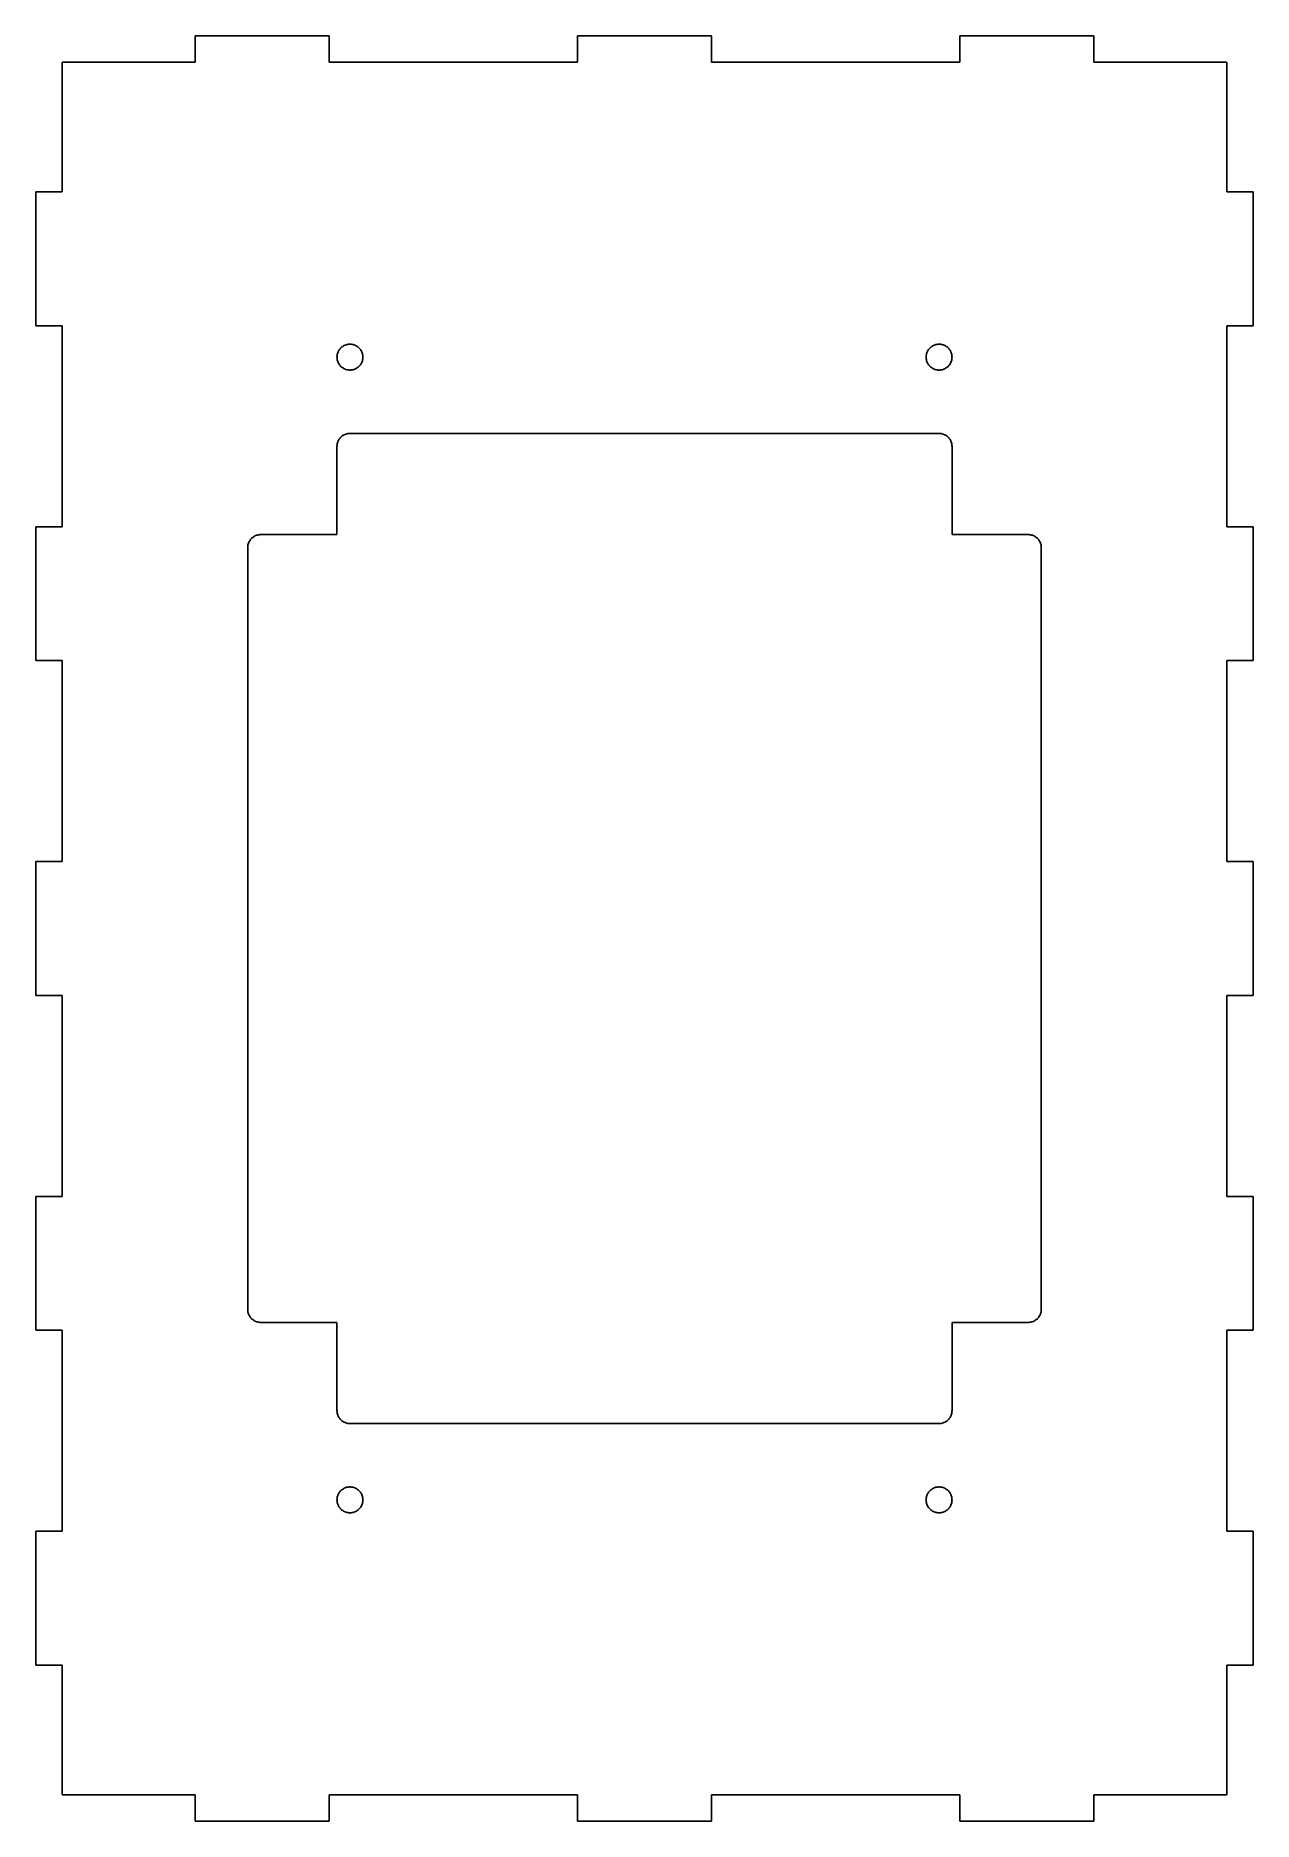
# Model space of a CAD drawing. Header units: metres. Extents: x -68 to 68, y -100 to 100.
import ezdxf

# ---------------------------------------------------------------- set-up
doc = ezdxf.new("R2010")
doc.units = ezdxf.units.M

msp = doc.modelspace()

# ---------------------------------------------------------------- linework, layer by layer
for p, q in [((-35.325, 100), (-50.325, 100)), ((-50.325, 100), (-50.325, 97.02)), ((-35.325, 97.02), (-35.325, 100)), ((7.5, 100), (-7.5, 100)), ((-7.5, 100), (-7.5, 97.02)), ((7.5, 97.02), (7.5, 100)), ((50.325, 100), (35.325, 100)), ((35.325, 100), (35.325, 97.02)), ((50.325, 97.02), (50.325, 100)), ((-65.2198, 97.0028), (-65.22, 97.0014)), ((-65.22, 97.0014), (-65.22, 97)), ((-65.22, 97), (-65.22, 82.5)), ((-65.2196, 97.0042), (-65.2198, 97.0028)), ((-65.2192, 97.0055), (-65.2196, 97.0042)), ((-65.2188, 97.0068), (-65.2192, 97.0055)), ((-65.2183, 97.0081), (-65.2188, 97.0068)), ((-65.2177, 97.0094), (-65.2183, 97.0081)), ((-65.217, 97.0106), (-65.2177, 97.0094)), ((-65.2162, 97.0118), (-65.217, 97.0106)), ((-65.2153, 97.0129), (-65.2162, 97.0118)), ((-65.2144, 97.0139), (-65.2153, 97.0129)), ((-65.2134, 97.0149), (-65.2144, 97.0139)), ((-65.2123, 97.0158), (-65.2134, 97.0149)), ((-65.2112, 97.0166), (-65.2123, 97.0158)), ((-65.21, 97.0173), (-65.2112, 97.0166)), ((-65.2088, 97.018), (-65.21, 97.0173)), ((-65.2075, 97.0185), (-65.2088, 97.018)), ((-65.2062, 97.019), (-65.2075, 97.0185)), ((-65.2048, 97.0194), (-65.2062, 97.019)), ((-65.2035, 97.0197), (-65.2048, 97.0194)), ((-65.2021, 97.0199), (-65.2035, 97.0197)), ((-65.2007, 97.02), (-65.2021, 97.0199)), ((-50.325, 97.02), (-65.2007, 97.02)), ((-7.5, 97.02), (-35.325, 97.02)), ((35.325, 97.02), (7.5, 97.02)), ((65.2007, 97.02), (50.325, 97.02)), ((65.2021, 97.0199), (65.2007, 97.02)), ((65.2035, 97.0197), (65.2021, 97.0199)), ((65.2048, 97.0194), (65.2035, 97.0197)), ((65.2062, 97.019), (65.2048, 97.0194)), ((65.2075, 97.0185), (65.2062, 97.019)), ((65.2088, 97.018), (65.2075, 97.0185)), ((65.21, 97.0173), (65.2088, 97.018)), ((65.2112, 97.0166), (65.21, 97.0173)), ((65.2123, 97.0158), (65.2112, 97.0166)), ((65.2134, 97.0149), (65.2123, 97.0158)), ((65.2144, 97.0139), (65.2134, 97.0149)), ((65.2153, 97.0129), (65.2144, 97.0139)), ((65.2162, 97.0118), (65.2153, 97.0129)), ((65.217, 97.0106), (65.2162, 97.0118)), ((65.2177, 97.0094), (65.217, 97.0106)), ((65.2183, 97.0081), (65.2177, 97.0094)), ((65.2188, 97.0068), (65.2183, 97.0081)), ((65.2192, 97.0055), (65.2188, 97.0068)), ((65.2196, 97.0042), (65.2192, 97.0055)), ((65.2198, 97.0028), (65.2196, 97.0042)), ((65.22, 97.0014), (65.2198, 97.0028)), ((65.22, 97), (65.22, 97.0014)), ((65.22, 82.5), (65.22, 97)), ((-65.22, 82.5), (-68.2, 82.5)), ((-68.2, 82.5), (-68.2, 67.5)), ((68.2, 82.5), (65.22, 82.5)), ((68.2, 67.5), (68.2, 82.5)), ((-68.2, 67.5), (-65.22, 67.5)), ((-65.22, 67.5), (-65.22, 45)), ((65.22, 45), (65.22, 67.5)), ((65.22, 67.5), (68.2, 67.5)), ((-34.45, 64), (-34.4465, 64.1011)), ((-34.4465, 63.8989), (-34.45, 64)), ((-34.4465, 64.1011), (-34.4359, 64.2018)), ((-34.4359, 64.2018), (-34.4183, 64.3015)), ((-34.4183, 64.3015), (-34.3938, 64.3997)), ((-34.3938, 64.3997), (-34.3626, 64.4959)), ((-34.3626, 64.4959), (-34.3246, 64.5898)), ((-34.3246, 64.5898), (-34.2803, 64.6807)), ((-34.2803, 64.6807), (-34.2297, 64.7684)), ((-34.2297, 64.7684), (-34.1731, 64.8523)), ((-34.1731, 64.8523), (-34.1108, 64.932)), ((-34.1108, 64.932), (-34.043, 65.0073)), ((-34.043, 65.0073), (-33.9702, 65.0776)), ((-33.9702, 65.0776), (-33.8927, 65.1426)), ((-33.8927, 65.1426), (-33.8108, 65.2021)), ((-33.8108, 65.2021), (-33.725, 65.2557)), ((-33.725, 65.2557), (-33.6356, 65.3033)), ((-33.6356, 65.3033), (-33.5432, 65.3444)), ((-33.5432, 65.3444), (-33.4481, 65.379)), ((-33.4481, 65.379), (-33.3508, 65.4069)), ((-33.3508, 65.4069), (-33.2518, 65.428)), ((-33.2518, 65.428), (-33.1516, 65.4421)), ((-33.1516, 65.4421), (-33.0506, 65.4491)), ((-33.0506, 65.4491), (-32.9494, 65.4491)), ((-32.9494, 65.4491), (-32.8484, 65.4421)), ((-32.8484, 65.4421), (-32.7482, 65.428)), ((-32.7482, 65.428), (-32.6492, 65.4069)), ((-32.6492, 65.4069), (-32.5519, 65.379)), ((-32.5519, 65.379), (-32.4568, 65.3444)), ((-32.4568, 65.3444), (-32.3644, 65.3033)), ((-32.3644, 65.3033), (-32.275, 65.2557)), ((-32.275, 65.2557), (-32.1892, 65.2021)), ((-32.1892, 65.2021), (-32.1073, 65.1426)), ((-32.1073, 65.1426), (-32.0298, 65.0776)), ((-32.0298, 65.0776), (-31.957, 65.0073)), ((-31.957, 65.0073), (-31.8892, 64.932)), ((-31.8892, 64.932), (-31.8269, 64.8523)), ((-31.8269, 64.8523), (-31.7703, 64.7684)), ((-31.7703, 64.7684), (-31.7197, 64.6807)), ((-31.7197, 64.6807), (-31.6754, 64.5898)), ((-31.6754, 64.5898), (-31.6374, 64.4959)), ((-31.6374, 64.4959), (-31.6062, 64.3997)), ((-31.6062, 64.3997), (-31.5817, 64.3015)), ((-31.5817, 64.3015), (-31.5641, 64.2018)), ((-31.5641, 64.2018), (-31.5535, 64.1011)), ((-31.5535, 64.1011), (-31.55, 64)), ((-31.55, 64), (-31.5535, 63.8989)), ((31.55, 64), (31.5535, 64.1011)), ((31.5535, 63.8989), (31.55, 64)), ((31.5535, 64.1011), (31.5641, 64.2018)), ((31.5641, 64.2018), (31.5817, 64.3015)), ((31.5817, 64.3015), (31.6062, 64.3997)), ((31.6062, 64.3997), (31.6374, 64.4959)), ((31.6374, 64.4959), (31.6754, 64.5898)), ((31.6754, 64.5898), (31.7197, 64.6807)), ((31.7197, 64.6807), (31.7703, 64.7684)), ((31.7703, 64.7684), (31.8269, 64.8523)), ((31.8269, 64.8523), (31.8892, 64.932)), ((31.8892, 64.932), (31.957, 65.0073)), ((31.957, 65.0073), (32.0298, 65.0776)), ((32.0298, 65.0776), (32.1073, 65.1426)), ((32.1073, 65.1426), (32.1892, 65.2021)), ((32.1892, 65.2021), (32.275, 65.2557)), ((32.275, 65.2557), (32.3644, 65.3033)), ((32.3644, 65.3033), (32.4568, 65.3444)), ((32.4568, 65.3444), (32.5519, 65.379)), ((32.5519, 65.379), (32.6492, 65.4069)), ((32.6492, 65.4069), (32.7482, 65.428)), ((32.7482, 65.428), (32.8484, 65.4421)), ((32.8484, 65.4421), (32.9494, 65.4491)), ((32.9494, 65.4491), (33.0506, 65.4491)), ((33.0506, 65.4491), (33.1516, 65.4421)), ((33.1516, 65.4421), (33.2518, 65.428)), ((33.2518, 65.428), (33.3508, 65.4069)), ((33.3508, 65.4069), (33.4481, 65.379)), ((33.4481, 65.379), (33.5432, 65.3444)), ((33.5432, 65.3444), (33.6356, 65.3033)), ((33.6356, 65.3033), (33.725, 65.2557)), ((33.725, 65.2557), (33.8108, 65.2021)), ((33.8108, 65.2021), (33.8927, 65.1426)), ((33.8927, 65.1426), (33.9702, 65.0776)), ((33.9702, 65.0776), (34.043, 65.0073)), ((34.043, 65.0073), (34.1108, 64.932)), ((34.1108, 64.932), (34.1731, 64.8523)), ((34.1731, 64.8523), (34.2297, 64.7684)), ((34.2297, 64.7684), (34.2803, 64.6807)), ((34.2803, 64.6807), (34.3246, 64.5898)), ((34.3246, 64.5898), (34.3626, 64.4959)), ((34.3626, 64.4959), (34.3938, 64.3997)), ((34.3938, 64.3997), (34.4183, 64.3015)), ((34.4183, 64.3015), (34.4359, 64.2018)), ((34.4359, 64.2018), (34.4465, 64.1011)), ((34.4465, 64.1011), (34.45, 64)), ((34.45, 64), (34.4465, 63.8989)), ((-34.4359, 63.7982), (-34.4465, 63.8989)), ((-34.4183, 63.6985), (-34.4359, 63.7982)), ((-34.3938, 63.6003), (-34.4183, 63.6985)), ((-34.3626, 63.5041), (-34.3938, 63.6003)), ((-34.3246, 63.4102), (-34.3626, 63.5041)), ((-34.2803, 63.3193), (-34.3246, 63.4102)), ((-34.2297, 63.2316), (-34.2803, 63.3193)), ((-34.1731, 63.1477), (-34.2297, 63.2316)), ((-34.1108, 63.068), (-34.1731, 63.1477)), ((-34.043, 62.9927), (-34.1108, 63.068)), ((-33.9702, 62.9224), (-34.043, 62.9927)), ((-33.8927, 62.8574), (-33.9702, 62.9224)), ((-33.8108, 62.7979), (-33.8927, 62.8574)), ((-33.725, 62.7443), (-33.8108, 62.7979)), ((-33.6356, 62.6967), (-33.725, 62.7443)), ((-33.5432, 62.6556), (-33.6356, 62.6967)), ((-33.4481, 62.621), (-33.5432, 62.6556)), ((-33.3508, 62.5931), (-33.4481, 62.621)), ((-33.2518, 62.572), (-33.3508, 62.5931)), ((-33.1516, 62.5579), (-33.2518, 62.572)), ((-33.0506, 62.5509), (-33.1516, 62.5579)), ((-32.9494, 62.5509), (-33.0506, 62.5509)), ((-32.8484, 62.5579), (-32.9494, 62.5509)), ((-32.7482, 62.572), (-32.8484, 62.5579)), ((-32.6492, 62.5931), (-32.7482, 62.572)), ((-32.5519, 62.621), (-32.6492, 62.5931)), ((-32.4568, 62.6556), (-32.5519, 62.621)), ((-32.3644, 62.6967), (-32.4568, 62.6556)), ((-32.275, 62.7443), (-32.3644, 62.6967)), ((-32.1892, 62.7979), (-32.275, 62.7443)), ((-32.1073, 62.8574), (-32.1892, 62.7979)), ((-32.0298, 62.9224), (-32.1073, 62.8574)), ((-31.957, 62.9927), (-32.0298, 62.9224)), ((-31.8892, 63.068), (-31.957, 62.9927)), ((-31.8269, 63.1477), (-31.8892, 63.068)), ((-31.7703, 63.2316), (-31.8269, 63.1477)), ((-31.7197, 63.3193), (-31.7703, 63.2316)), ((-31.6754, 63.4102), (-31.7197, 63.3193)), ((-31.6374, 63.5041), (-31.6754, 63.4102)), ((-31.6062, 63.6003), (-31.6374, 63.5041)), ((-31.5817, 63.6985), (-31.6062, 63.6003)), ((-31.5641, 63.7982), (-31.5817, 63.6985)), ((-31.5535, 63.8989), (-31.5641, 63.7982)), ((31.5641, 63.7982), (31.5535, 63.8989)), ((31.5817, 63.6985), (31.5641, 63.7982)), ((31.6062, 63.6003), (31.5817, 63.6985)), ((31.6374, 63.5041), (31.6062, 63.6003)), ((31.6754, 63.4102), (31.6374, 63.5041)), ((31.7197, 63.3193), (31.6754, 63.4102)), ((31.7703, 63.2316), (31.7197, 63.3193)), ((31.8269, 63.1477), (31.7703, 63.2316)), ((31.8892, 63.068), (31.8269, 63.1477)), ((31.957, 62.9927), (31.8892, 63.068)), ((32.0298, 62.9224), (31.957, 62.9927)), ((32.1073, 62.8574), (32.0298, 62.9224)), ((32.1892, 62.7979), (32.1073, 62.8574)), ((32.275, 62.7443), (32.1892, 62.7979)), ((32.3644, 62.6967), (32.275, 62.7443)), ((32.4568, 62.6556), (32.3644, 62.6967)), ((32.5519, 62.621), (32.4568, 62.6556)), ((32.6492, 62.5931), (32.5519, 62.621)), ((32.7482, 62.572), (32.6492, 62.5931)), ((32.8484, 62.5579), (32.7482, 62.572)), ((32.9494, 62.5509), (32.8484, 62.5579)), ((33.0506, 62.5509), (32.9494, 62.5509)), ((33.1516, 62.5579), (33.0506, 62.5509)), ((33.2518, 62.572), (33.1516, 62.5579)), ((33.3508, 62.5931), (33.2518, 62.572)), ((33.4481, 62.621), (33.3508, 62.5931)), ((33.5432, 62.6556), (33.4481, 62.621)), ((33.6356, 62.6967), (33.5432, 62.6556)), ((33.725, 62.7443), (33.6356, 62.6967)), ((33.8108, 62.7979), (33.725, 62.7443)), ((33.8927, 62.8574), (33.8108, 62.7979)), ((33.9702, 62.9224), (33.8927, 62.8574)), ((34.043, 62.9927), (33.9702, 62.9224)), ((34.1108, 63.068), (34.043, 62.9927)), ((34.1731, 63.1477), (34.1108, 63.068)), ((34.2297, 63.2316), (34.1731, 63.1477)), ((34.2803, 63.3193), (34.2297, 63.2316)), ((34.3246, 63.4102), (34.2803, 63.3193)), ((34.3626, 63.5041), (34.3246, 63.4102)), ((34.3938, 63.6003), (34.3626, 63.5041)), ((34.4183, 63.6985), (34.3938, 63.6003)), ((34.4359, 63.7982), (34.4183, 63.6985)), ((34.4465, 63.8989), (34.4359, 63.7982)), ((-34.45, 54), (-34.4465, 54.1011)), ((-34.45, 44.1158), (-34.45, 54)), ((-34.4465, 54.1011), (-34.4359, 54.2018)), ((-34.4359, 54.2018), (-34.4183, 54.3015)), ((-34.4183, 54.3015), (-34.3938, 54.3997)), ((-34.3938, 54.3997), (-34.3626, 54.4959)), ((-34.3626, 54.4959), (-34.3246, 54.5898)), ((-34.3246, 54.5898), (-34.2803, 54.6807)), ((-34.2803, 54.6807), (-34.2297, 54.7684)), ((-34.2297, 54.7684), (-34.1731, 54.8523)), ((-34.1731, 54.8523), (-34.1108, 54.932)), ((-34.1108, 54.932), (-34.043, 55.0073)), ((-34.043, 55.0073), (-33.9702, 55.0776)), ((-33.9702, 55.0776), (-33.8927, 55.1426)), ((-33.8927, 55.1426), (-33.8108, 55.2021)), ((-33.8108, 55.2021), (-33.725, 55.2557)), ((-33.725, 55.2557), (-33.6356, 55.3033)), ((-33.6356, 55.3033), (-33.5432, 55.3444)), ((-33.5432, 55.3444), (-33.4481, 55.379)), ((-33.4481, 55.379), (-33.3508, 55.4069)), ((-33.3508, 55.4069), (-33.2518, 55.428)), ((-33.2518, 55.428), (-33.1516, 55.4421)), ((-33.1516, 55.4421), (-33.0506, 55.4491)), ((-33.0506, 55.4491), (33.0506, 55.4491)), ((33.0506, 55.4491), (33.1516, 55.4421)), ((33.1516, 55.4421), (33.2518, 55.428)), ((33.2518, 55.428), (33.3508, 55.4069)), ((33.3508, 55.4069), (33.4481, 55.379)), ((33.4481, 55.379), (33.5432, 55.3444)), ((33.5432, 55.3444), (33.6356, 55.3033)), ((33.6356, 55.3033), (33.725, 55.2557)), ((33.725, 55.2557), (33.8108, 55.2021)), ((33.8108, 55.2021), (33.8927, 55.1426)), ((33.8927, 55.1426), (33.9702, 55.0776)), ((33.9702, 55.0776), (34.043, 55.0073)), ((34.043, 55.0073), (34.1108, 54.932)), ((34.1108, 54.932), (34.1731, 54.8523)), ((34.1731, 54.8523), (34.2297, 54.7684)), ((34.2297, 54.7684), (34.2803, 54.6807)), ((34.2803, 54.6807), (34.3246, 54.5898)), ((34.3246, 54.5898), (34.3626, 54.4959)), ((34.3626, 54.4959), (34.3938, 54.3997)), ((34.3938, 54.3997), (34.4183, 54.3015)), ((34.4183, 54.3015), (34.4359, 54.2018)), ((34.4359, 54.2018), (34.4465, 54.1011)), ((34.4465, 54.1011), (34.45, 54)), ((34.45, 54), (34.45, 44.1158)), ((-65.22, 45), (-68.2, 45)), ((-68.2, 45), (-68.2, 30)), ((-43.6356, 43.9699), (-43.5432, 44.0111)), ((-43.5432, 44.0111), (-43.4481, 44.0457)), ((-43.4481, 44.0457), (-43.3508, 44.0736)), ((-43.3508, 44.0736), (-43.2518, 44.0946)), ((-43.2518, 44.0946), (-43.1516, 44.1087)), ((-43.1516, 44.1087), (-43.0506, 44.1158)), ((-43.0506, 44.1158), (-34.45, 44.1158)), ((34.45, 44.1158), (43.0506, 44.1158)), ((43.0506, 44.1158), (43.1516, 44.1087)), ((43.1516, 44.1087), (43.2518, 44.0946)), ((43.2518, 44.0946), (43.3508, 44.0736)), ((43.3508, 44.0736), (43.4481, 44.0457)), ((43.4481, 44.0457), (43.5432, 44.0111)), ((43.5432, 44.0111), (43.6356, 43.9699)), ((68.2, 45), (65.22, 45)), ((68.2, 30), (68.2, 45)), ((-44.45, 42.6667), (-44.4465, 42.7678)), ((-44.45, -42.6667), (-44.45, 42.6667)), ((-44.4465, 42.7678), (-44.4359, 42.8685)), ((-44.4359, 42.8685), (-44.4183, 42.9681)), ((-44.4183, 42.9681), (-44.3938, 43.0663)), ((-44.3938, 43.0663), (-44.3626, 43.1626)), ((-44.3626, 43.1626), (-44.3246, 43.2564)), ((-44.3246, 43.2564), (-44.2803, 43.3474)), ((-44.2803, 43.3474), (-44.2297, 43.435)), ((-44.2297, 43.435), (-44.1731, 43.519)), ((-44.1731, 43.519), (-44.1108, 43.5987)), ((-44.1108, 43.5987), (-44.043, 43.6739)), ((-44.043, 43.6739), (-43.9702, 43.7442)), ((-43.9702, 43.7442), (-43.8927, 43.8093)), ((-43.8927, 43.8093), (-43.8108, 43.8688)), ((-43.8108, 43.8688), (-43.725, 43.9224)), ((-43.725, 43.9224), (-43.6356, 43.9699)), ((43.6356, 43.9699), (43.725, 43.9224)), ((43.725, 43.9224), (43.8108, 43.8688)), ((43.8108, 43.8688), (43.8927, 43.8093)), ((43.8927, 43.8093), (43.9702, 43.7442)), ((43.9702, 43.7442), (44.043, 43.6739)), ((44.043, 43.6739), (44.1108, 43.5987)), ((44.1108, 43.5987), (44.1731, 43.519)), ((44.1731, 43.519), (44.2297, 43.435)), ((44.2297, 43.435), (44.2803, 43.3474)), ((44.2803, 43.3474), (44.3246, 43.2564)), ((44.3246, 43.2564), (44.3626, 43.1626)), ((44.3626, 43.1626), (44.3938, 43.0663)), ((44.3938, 43.0663), (44.4183, 42.9681)), ((44.4183, 42.9681), (44.4359, 42.8685)), ((44.4359, 42.8685), (44.4465, 42.7678)), ((44.4465, 42.7678), (44.45, 42.6667)), ((44.45, 42.6667), (44.45, -42.6667)), ((-68.2, 30), (-65.22, 30)), ((-65.22, 30), (-65.22, 7.5)), ((65.22, 7.5), (65.22, 30)), ((65.22, 30), (68.2, 30)), ((-65.22, 7.5), (-68.2, 7.5)), ((-68.2, 7.5), (-68.2, -7.5)), ((68.2, 7.5), (65.22, 7.5)), ((68.2, -7.5), (68.2, 7.5)), ((-68.2, -7.5), (-65.22, -7.5)), ((-65.22, -7.5), (-65.22, -30)), ((65.22, -30), (65.22, -7.5)), ((65.22, -7.5), (68.2, -7.5)), ((-65.22, -30), (-68.2, -30)), ((-68.2, -30), (-68.2, -45)), ((68.2, -30), (65.22, -30)), ((68.2, -45), (68.2, -30)), ((-44.4465, -42.7678), (-44.45, -42.6667)), ((-44.4359, -42.8685), (-44.4465, -42.7678)), ((-44.4183, -42.9681), (-44.4359, -42.8685)), ((-44.3938, -43.0663), (-44.4183, -42.9681)), ((-44.3626, -43.1626), (-44.3938, -43.0663)), ((-44.3246, -43.2564), (-44.3626, -43.1626)), ((-44.2803, -43.3474), (-44.3246, -43.2564)), ((-44.2297, -43.435), (-44.2803, -43.3474)), ((-44.1731, -43.519), (-44.2297, -43.435)), ((-44.1108, -43.5987), (-44.1731, -43.519)), ((-44.043, -43.6739), (-44.1108, -43.5987)), ((-43.9702, -43.7442), (-44.043, -43.6739)), ((-43.8927, -43.8093), (-43.9702, -43.7442)), ((-43.8108, -43.8688), (-43.8927, -43.8093)), ((-43.725, -43.9224), (-43.8108, -43.8688)), ((-43.6356, -43.9699), (-43.725, -43.9224)), ((-43.5432, -44.0111), (-43.6356, -43.9699)), ((43.6356, -43.9699), (43.5432, -44.0111)), ((43.725, -43.9224), (43.6356, -43.9699)), ((43.8108, -43.8688), (43.725, -43.9224)), ((43.8927, -43.8093), (43.8108, -43.8688)), ((43.9702, -43.7442), (43.8927, -43.8093)), ((44.043, -43.6739), (43.9702, -43.7442)), ((44.1108, -43.5987), (44.043, -43.6739)), ((44.1731, -43.519), (44.1108, -43.5987)), ((44.2297, -43.435), (44.1731, -43.519)), ((44.2803, -43.3474), (44.2297, -43.435)), ((44.3246, -43.2564), (44.2803, -43.3474)), ((44.3626, -43.1626), (44.3246, -43.2564)), ((44.3938, -43.0663), (44.3626, -43.1626)), ((44.4183, -42.9681), (44.3938, -43.0663)), ((44.4359, -42.8685), (44.4183, -42.9681)), ((44.4465, -42.7678), (44.4359, -42.8685)), ((44.45, -42.6667), (44.4465, -42.7678)), ((-68.2, -45), (-65.22, -45)), ((-65.22, -45), (-65.22, -67.5)), ((-43.4481, -44.0457), (-43.5432, -44.0111)), ((-43.3508, -44.0736), (-43.4481, -44.0457)), ((-43.2518, -44.0946), (-43.3508, -44.0736)), ((-43.1516, -44.1087), (-43.2518, -44.0946)), ((-43.0506, -44.1158), (-43.1516, -44.1087)), ((-34.45, -44.1158), (-43.0506, -44.1158)), ((-34.45, -54), (-34.45, -44.1158)), ((43.0506, -44.1158), (34.45, -44.1158)), ((34.45, -44.1158), (34.45, -54)), ((43.1516, -44.1087), (43.0506, -44.1158)), ((43.2518, -44.0946), (43.1516, -44.1087)), ((43.3508, -44.0736), (43.2518, -44.0946)), ((43.4481, -44.0457), (43.3508, -44.0736)), ((43.5432, -44.0111), (43.4481, -44.0457)), ((65.22, -67.5), (65.22, -45)), ((65.22, -45), (68.2, -45)), ((-34.4465, -54.1011), (-34.45, -54)), ((34.45, -54), (34.4465, -54.1011)), ((-34.4359, -54.2018), (-34.4465, -54.1011)), ((-34.4183, -54.3015), (-34.4359, -54.2018)), ((-34.3938, -54.3997), (-34.4183, -54.3015)), ((-34.3626, -54.4959), (-34.3938, -54.3997)), ((-34.3246, -54.5898), (-34.3626, -54.4959)), ((-34.2803, -54.6807), (-34.3246, -54.5898)), ((-34.2297, -54.7684), (-34.2803, -54.6807)), ((-34.1731, -54.8523), (-34.2297, -54.7684)), ((-34.1108, -54.932), (-34.1731, -54.8523)), ((-34.043, -55.0073), (-34.1108, -54.932)), ((-33.9702, -55.0776), (-34.043, -55.0073)), ((-33.8927, -55.1426), (-33.9702, -55.0776)), ((-33.8108, -55.2021), (-33.8927, -55.1426)), ((-33.725, -55.2557), (-33.8108, -55.2021)), ((-33.6356, -55.3033), (-33.725, -55.2557)), ((-33.5432, -55.3444), (-33.6356, -55.3033)), ((-33.4481, -55.379), (-33.5432, -55.3444)), ((-33.3508, -55.4069), (-33.4481, -55.379)), ((-33.2518, -55.428), (-33.3508, -55.4069)), ((-33.1516, -55.4421), (-33.2518, -55.428)), ((-33.0506, -55.4491), (-33.1516, -55.4421)), ((33.0506, -55.4491), (-33.0506, -55.4491)), ((33.1516, -55.4421), (33.0506, -55.4491)), ((33.2518, -55.428), (33.1516, -55.4421)), ((33.3508, -55.4069), (33.2518, -55.428)), ((33.4481, -55.379), (33.3508, -55.4069)), ((33.5432, -55.3444), (33.4481, -55.379)), ((33.6356, -55.3033), (33.5432, -55.3444)), ((33.725, -55.2557), (33.6356, -55.3033)), ((33.8108, -55.2021), (33.725, -55.2557)), ((33.8927, -55.1426), (33.8108, -55.2021)), ((33.9702, -55.0776), (33.8927, -55.1426)), ((34.043, -55.0073), (33.9702, -55.0776)), ((34.1108, -54.932), (34.043, -55.0073)), ((34.1731, -54.8523), (34.1108, -54.932)), ((34.2297, -54.7684), (34.1731, -54.8523)), ((34.2803, -54.6807), (34.2297, -54.7684)), ((34.3246, -54.5898), (34.2803, -54.6807)), ((34.3626, -54.4959), (34.3246, -54.5898)), ((34.3938, -54.3997), (34.3626, -54.4959)), ((34.4183, -54.3015), (34.3938, -54.3997)), ((34.4359, -54.2018), (34.4183, -54.3015)), ((34.4465, -54.1011), (34.4359, -54.2018)), ((-34.45, -64), (-34.4465, -63.8989)), ((-34.4465, -64.1011), (-34.45, -64)), ((-34.4465, -63.8989), (-34.4359, -63.7982)), ((-34.4359, -63.7982), (-34.4183, -63.6985)), ((-34.4183, -63.6985), (-34.3938, -63.6003)), ((-34.3938, -63.6003), (-34.3626, -63.5041)), ((-34.3626, -63.5041), (-34.3246, -63.4102)), ((-34.3246, -63.4102), (-34.2803, -63.3193)), ((-34.2803, -63.3193), (-34.2297, -63.2316)), ((-34.2297, -63.2316), (-34.1731, -63.1477)), ((-34.1731, -63.1477), (-34.1108, -63.068)), ((-34.1108, -63.068), (-34.043, -62.9927)), ((-34.043, -62.9927), (-33.9702, -62.9224)), ((-33.9702, -62.9224), (-33.8927, -62.8574)), ((-33.8927, -62.8574), (-33.8108, -62.7979)), ((-33.8108, -62.7979), (-33.725, -62.7443)), ((-33.725, -62.7443), (-33.6356, -62.6967)), ((-33.6356, -62.6967), (-33.5432, -62.6556)), ((-33.5432, -62.6556), (-33.4481, -62.621)), ((-33.4481, -62.621), (-33.3508, -62.5931)), ((-33.3508, -62.5931), (-33.2518, -62.572)), ((-33.2518, -62.572), (-33.1516, -62.5579)), ((-33.1516, -62.5579), (-33.0506, -62.5509)), ((-33.0506, -62.5509), (-32.9494, -62.5509)), ((-32.9494, -62.5509), (-32.8484, -62.5579)), ((-32.8484, -62.5579), (-32.7482, -62.572)), ((-32.7482, -62.572), (-32.6492, -62.5931)), ((-32.6492, -62.5931), (-32.5519, -62.621)), ((-32.5519, -62.621), (-32.4568, -62.6556)), ((-32.4568, -62.6556), (-32.3644, -62.6967)), ((-32.3644, -62.6967), (-32.275, -62.7443)), ((-32.275, -62.7443), (-32.1892, -62.7979)), ((-32.1892, -62.7979), (-32.1073, -62.8574)), ((-32.1073, -62.8574), (-32.0298, -62.9224)), ((-32.0298, -62.9224), (-31.957, -62.9927)), ((-31.957, -62.9927), (-31.8892, -63.068)), ((-31.8892, -63.068), (-31.8269, -63.1477)), ((-31.8269, -63.1477), (-31.7703, -63.2316)), ((-31.7703, -63.2316), (-31.7197, -63.3193)), ((-31.7197, -63.3193), (-31.6754, -63.4102)), ((-31.6754, -63.4102), (-31.6374, -63.5041)), ((-31.6374, -63.5041), (-31.6062, -63.6003)), ((-31.6062, -63.6003), (-31.5817, -63.6985)), ((-31.5817, -63.6985), (-31.5641, -63.7982)), ((-31.5641, -63.7982), (-31.5535, -63.8989)), ((-31.5535, -63.8989), (-31.55, -64)), ((-31.55, -64), (-31.5535, -64.1011)), ((31.55, -64), (31.5535, -63.8989)), ((31.5535, -64.1011), (31.55, -64)), ((31.5535, -63.8989), (31.5641, -63.7982)), ((31.5641, -63.7982), (31.5817, -63.6985)), ((31.5817, -63.6985), (31.6062, -63.6003)), ((31.6062, -63.6003), (31.6374, -63.5041)), ((31.6374, -63.5041), (31.6754, -63.4102)), ((31.6754, -63.4102), (31.7197, -63.3193)), ((31.7197, -63.3193), (31.7703, -63.2316)), ((31.7703, -63.2316), (31.8269, -63.1477)), ((31.8269, -63.1477), (31.8892, -63.068)), ((31.8892, -63.068), (31.957, -62.9927)), ((31.957, -62.9927), (32.0298, -62.9224)), ((32.0298, -62.9224), (32.1073, -62.8574)), ((32.1073, -62.8574), (32.1892, -62.7979)), ((32.1892, -62.7979), (32.275, -62.7443)), ((32.275, -62.7443), (32.3644, -62.6967)), ((32.3644, -62.6967), (32.4568, -62.6556)), ((32.4568, -62.6556), (32.5519, -62.621)), ((32.5519, -62.621), (32.6492, -62.5931)), ((32.6492, -62.5931), (32.7482, -62.572)), ((32.7482, -62.572), (32.8484, -62.5579)), ((32.8484, -62.5579), (32.9494, -62.5509)), ((32.9494, -62.5509), (33.0506, -62.5509)), ((33.0506, -62.5509), (33.1516, -62.5579)), ((33.1516, -62.5579), (33.2518, -62.572)), ((33.2518, -62.572), (33.3508, -62.5931)), ((33.3508, -62.5931), (33.4481, -62.621)), ((33.4481, -62.621), (33.5432, -62.6556)), ((33.5432, -62.6556), (33.6356, -62.6967)), ((33.6356, -62.6967), (33.725, -62.7443)), ((33.725, -62.7443), (33.8108, -62.7979)), ((33.8108, -62.7979), (33.8927, -62.8574)), ((33.8927, -62.8574), (33.9702, -62.9224)), ((33.9702, -62.9224), (34.043, -62.9927)), ((34.043, -62.9927), (34.1108, -63.068)), ((34.1108, -63.068), (34.1731, -63.1477)), ((34.1731, -63.1477), (34.2297, -63.2316)), ((34.2297, -63.2316), (34.2803, -63.3193)), ((34.2803, -63.3193), (34.3246, -63.4102)), ((34.3246, -63.4102), (34.3626, -63.5041)), ((34.3626, -63.5041), (34.3938, -63.6003)), ((34.3938, -63.6003), (34.4183, -63.6985)), ((34.4183, -63.6985), (34.4359, -63.7982)), ((34.4359, -63.7982), (34.4465, -63.8989)), ((34.4465, -63.8989), (34.45, -64)), ((34.45, -64), (34.4465, -64.1011)), ((-34.4359, -64.2018), (-34.4465, -64.1011)), ((-34.4183, -64.3015), (-34.4359, -64.2018)), ((-34.3938, -64.3997), (-34.4183, -64.3015)), ((-34.3626, -64.4959), (-34.3938, -64.3997)), ((-34.3246, -64.5898), (-34.3626, -64.4959)), ((-34.2803, -64.6807), (-34.3246, -64.5898)), ((-34.2297, -64.7684), (-34.2803, -64.6807)), ((-34.1731, -64.8523), (-34.2297, -64.7684)), ((-34.1108, -64.932), (-34.1731, -64.8523)), ((-34.043, -65.0073), (-34.1108, -64.932)), ((-33.9702, -65.0776), (-34.043, -65.0073)), ((-33.8927, -65.1426), (-33.9702, -65.0776)), ((-33.8108, -65.2021), (-33.8927, -65.1426)), ((-33.725, -65.2557), (-33.8108, -65.2021)), ((-33.6356, -65.3033), (-33.725, -65.2557)), ((-33.5432, -65.3444), (-33.6356, -65.3033)), ((-33.4481, -65.379), (-33.5432, -65.3444)), ((-33.3508, -65.4069), (-33.4481, -65.379)), ((-33.2518, -65.428), (-33.3508, -65.4069)), ((-33.1516, -65.4421), (-33.2518, -65.428)), ((-33.0506, -65.4491), (-33.1516, -65.4421)), ((-32.9494, -65.4491), (-33.0506, -65.4491)), ((-32.8484, -65.4421), (-32.9494, -65.4491)), ((-32.7482, -65.428), (-32.8484, -65.4421)), ((-32.6492, -65.4069), (-32.7482, -65.428)), ((-32.5519, -65.379), (-32.6492, -65.4069)), ((-32.4568, -65.3444), (-32.5519, -65.379)), ((-32.3644, -65.3033), (-32.4568, -65.3444)), ((-32.275, -65.2557), (-32.3644, -65.3033)), ((-32.1892, -65.2021), (-32.275, -65.2557)), ((-32.1073, -65.1426), (-32.1892, -65.2021)), ((-32.0298, -65.0776), (-32.1073, -65.1426)), ((-31.957, -65.0073), (-32.0298, -65.0776)), ((-31.8892, -64.932), (-31.957, -65.0073)), ((-31.8269, -64.8523), (-31.8892, -64.932)), ((-31.7703, -64.7684), (-31.8269, -64.8523)), ((-31.7197, -64.6807), (-31.7703, -64.7684)), ((-31.6754, -64.5898), (-31.7197, -64.6807)), ((-31.6374, -64.4959), (-31.6754, -64.5898)), ((-31.6062, -64.3997), (-31.6374, -64.4959)), ((-31.5817, -64.3015), (-31.6062, -64.3997)), ((-31.5641, -64.2018), (-31.5817, -64.3015)), ((-31.5535, -64.1011), (-31.5641, -64.2018)), ((31.5641, -64.2018), (31.5535, -64.1011)), ((31.5817, -64.3015), (31.5641, -64.2018)), ((31.6062, -64.3997), (31.5817, -64.3015)), ((31.6374, -64.4959), (31.6062, -64.3997)), ((31.6754, -64.5898), (31.6374, -64.4959)), ((31.7197, -64.6807), (31.6754, -64.5898)), ((31.7703, -64.7684), (31.7197, -64.6807)), ((31.8269, -64.8523), (31.7703, -64.7684)), ((31.8892, -64.932), (31.8269, -64.8523)), ((31.957, -65.0073), (31.8892, -64.932)), ((32.0298, -65.0776), (31.957, -65.0073)), ((32.1073, -65.1426), (32.0298, -65.0776)), ((32.1892, -65.2021), (32.1073, -65.1426)), ((32.275, -65.2557), (32.1892, -65.2021)), ((32.3644, -65.3033), (32.275, -65.2557)), ((32.4568, -65.3444), (32.3644, -65.3033)), ((32.5519, -65.379), (32.4568, -65.3444)), ((32.6492, -65.4069), (32.5519, -65.379)), ((32.7482, -65.428), (32.6492, -65.4069)), ((32.8484, -65.4421), (32.7482, -65.428)), ((32.9494, -65.4491), (32.8484, -65.4421)), ((33.0506, -65.4491), (32.9494, -65.4491)), ((33.1516, -65.4421), (33.0506, -65.4491)), ((33.2518, -65.428), (33.1516, -65.4421)), ((33.3508, -65.4069), (33.2518, -65.428)), ((33.4481, -65.379), (33.3508, -65.4069)), ((33.5432, -65.3444), (33.4481, -65.379)), ((33.6356, -65.3033), (33.5432, -65.3444)), ((33.725, -65.2557), (33.6356, -65.3033)), ((33.8108, -65.2021), (33.725, -65.2557)), ((33.8927, -65.1426), (33.8108, -65.2021)), ((33.9702, -65.0776), (33.8927, -65.1426)), ((34.043, -65.0073), (33.9702, -65.0776)), ((34.1108, -64.932), (34.043, -65.0073)), ((34.1731, -64.8523), (34.1108, -64.932)), ((34.2297, -64.7684), (34.1731, -64.8523)), ((34.2803, -64.6807), (34.2297, -64.7684)), ((34.3246, -64.5898), (34.2803, -64.6807)), ((34.3626, -64.4959), (34.3246, -64.5898)), ((34.3938, -64.3997), (34.3626, -64.4959)), ((34.4183, -64.3015), (34.3938, -64.3997)), ((34.4359, -64.2018), (34.4183, -64.3015)), ((34.4465, -64.1011), (34.4359, -64.2018)), ((-65.22, -67.5), (-68.2, -67.5)), ((-68.2, -67.5), (-68.2, -82.5)), ((68.2, -67.5), (65.22, -67.5)), ((68.2, -82.5), (68.2, -67.5)), ((-68.2, -82.5), (-65.22, -82.5)), ((-65.22, -82.5), (-65.22, -97)), ((65.22, -97), (65.22, -82.5)), ((65.22, -82.5), (68.2, -82.5)), ((-65.22, -97), (-65.22, -97.0014)), ((-65.22, -97.0014), (-65.2198, -97.0028)), ((-65.2198, -97.0028), (-65.2196, -97.0042)), ((-65.2196, -97.0042), (-65.2192, -97.0055)), ((-65.2192, -97.0055), (-65.2188, -97.0068)), ((-65.2188, -97.0068), (-65.2183, -97.0081)), ((-65.2183, -97.0081), (-65.2177, -97.0094)), ((-65.2177, -97.0094), (-65.217, -97.0106)), ((-65.217, -97.0106), (-65.2162, -97.0118)), ((-65.2162, -97.0118), (-65.2153, -97.0129)), ((-65.2153, -97.0129), (-65.2144, -97.0139)), ((-65.2144, -97.0139), (-65.2134, -97.0149)), ((-65.2134, -97.0149), (-65.2123, -97.0158)), ((-65.2123, -97.0158), (-65.2112, -97.0166)), ((-65.2112, -97.0166), (-65.21, -97.0173)), ((-65.21, -97.0173), (-65.2088, -97.018)), ((-65.2088, -97.018), (-65.2075, -97.0185)), ((-65.2075, -97.0185), (-65.2062, -97.019)), ((-65.2062, -97.019), (-65.2048, -97.0194)), ((-65.2048, -97.0194), (-65.2035, -97.0197)), ((-65.2035, -97.0197), (-65.2021, -97.0199)), ((-65.2021, -97.0199), (-65.2007, -97.02)), ((-65.2007, -97.02), (-50.325, -97.02)), ((-50.325, -97.02), (-50.325, -100)), ((-35.325, -100), (-35.325, -97.02)), ((-35.325, -97.02), (-7.5, -97.02)), ((-7.5, -97.02), (-7.5, -100)), ((7.5, -100), (7.5, -97.02)), ((7.5, -97.02), (35.325, -97.02)), ((35.325, -97.02), (35.325, -100)), ((50.325, -100), (50.325, -97.02)), ((50.325, -97.02), (65.2007, -97.02)), ((65.2007, -97.02), (65.2021, -97.0199)), ((65.2021, -97.0199), (65.2035, -97.0197)), ((65.2035, -97.0197), (65.2048, -97.0194)), ((65.2048, -97.0194), (65.2062, -97.019)), ((65.2062, -97.019), (65.2075, -97.0185)), ((65.2075, -97.0185), (65.2088, -97.018)), ((65.2088, -97.018), (65.21, -97.0173)), ((65.21, -97.0173), (65.2112, -97.0166)), ((65.2112, -97.0166), (65.2123, -97.0158)), ((65.2123, -97.0158), (65.2134, -97.0149)), ((65.2134, -97.0149), (65.2144, -97.0139)), ((65.2144, -97.0139), (65.2153, -97.0129)), ((65.2153, -97.0129), (65.2162, -97.0118)), ((65.2162, -97.0118), (65.217, -97.0106)), ((65.217, -97.0106), (65.2177, -97.0094)), ((65.2177, -97.0094), (65.2183, -97.0081)), ((65.2183, -97.0081), (65.2188, -97.0068)), ((65.2188, -97.0068), (65.2192, -97.0055)), ((65.2192, -97.0055), (65.2196, -97.0042)), ((65.2196, -97.0042), (65.2198, -97.0028)), ((65.2198, -97.0028), (65.22, -97.0014)), ((65.22, -97.0014), (65.22, -97)), ((-50.325, -100), (-35.325, -100)), ((-7.5, -100), (7.5, -100)), ((35.325, -100), (50.325, -100))]:
    msp.add_line(p, q)

doc.saveas('drawing.dxf')
